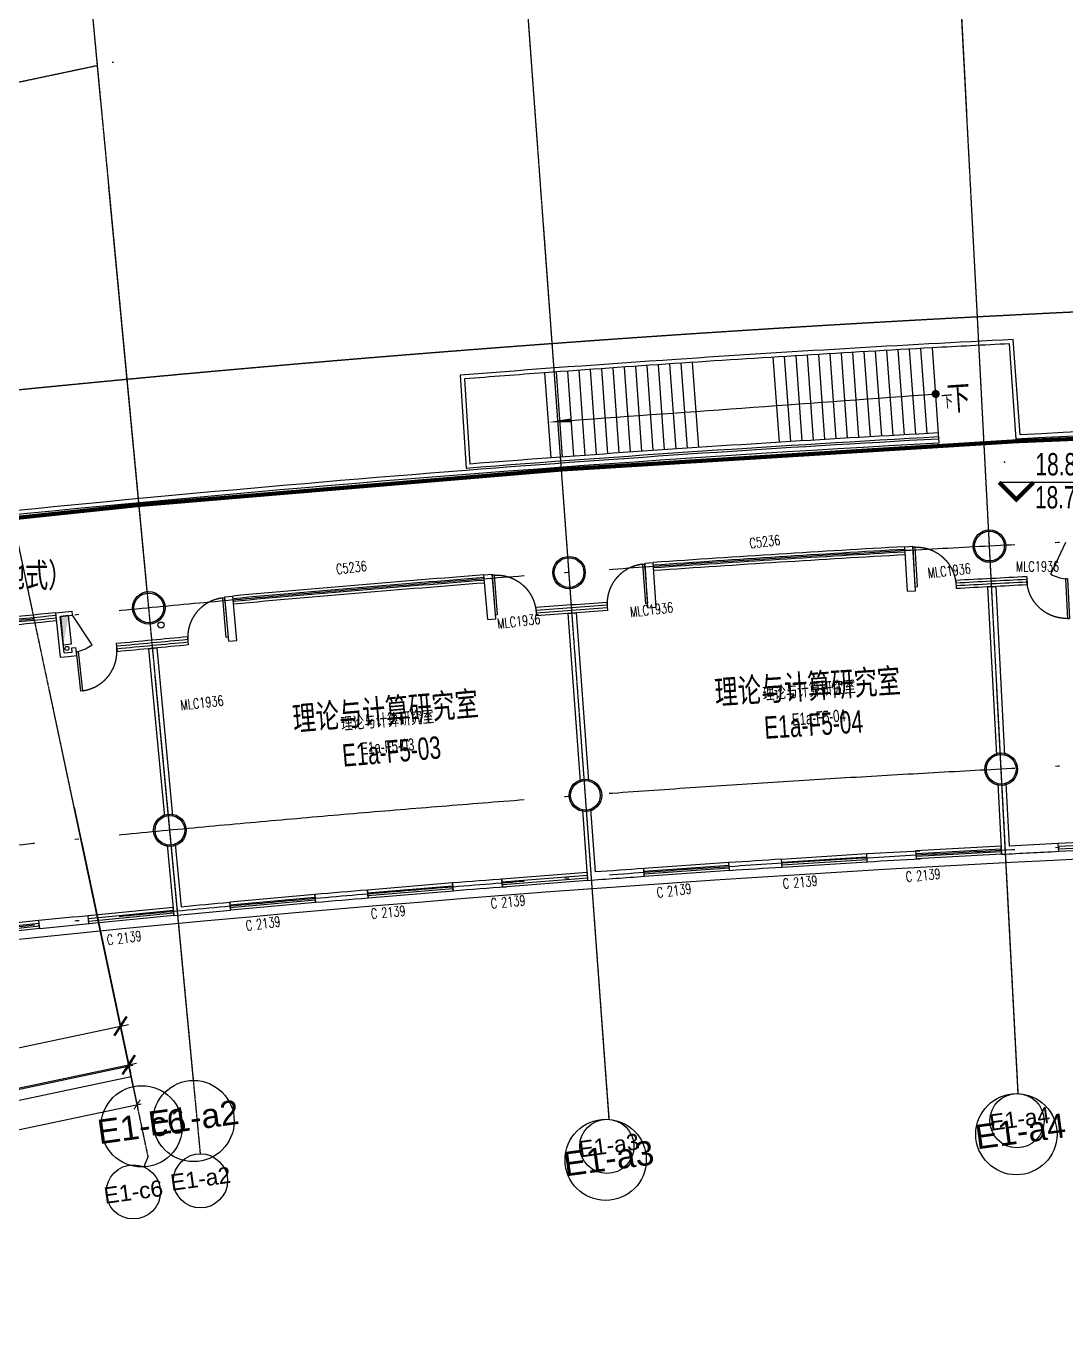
# Model space of a CAD drawing. Header units: millimetres. Extents: x -39175 to 150737, y -15023 to 140542.
# Drawn here: x 20145 to 45718, y -12568 to 19912 of the extents above; entities that cross this region are included whole.
import ezdxf
from ezdxf.enums import TextEntityAlignment as Align

# ---------------------------------------------------------------- set-up
doc = ezdxf.new("R2010")
doc.units = ezdxf.units.MM
doc.header["$LTSCALE"] = 10
for name, pattern in [('DASH', [0.35, 0.25, -0.1]), ('E-RG-1F$0$$0$DOTE', [2.42, 2, -0.2, 0.02, -0.2]), ('E1-RI-5F$0$DOT2', [0.125, 0, -0.125]), ('XRE2$0$HIDDEN', [0.375, 0.25, -0.125])]:
    doc.linetypes.add(name, pattern=pattern)
for name, color, linetype in [('A—墙体', 7, 'Continuous'), ('A—文字索引', 40, 'Continuous'), ('A—楼梯、电梯、栏杆', 50, 'Continuous'), ('A—轴线、尺寸', 1, 'Continuous'), ('A—门窗', 135, 'Continuous'), ('E1-RI-5F$0$A-FLOR-OTLN', 4, 'E1-RI-5F$0$DOT2'), ('E1-RI-5F$0$A-ROOF-DRAN', 175, 'Continuous'), ('E1-RI-5F$0$A-SYMB-DOOR', 13, 'Continuous'), ('E1-RI-5F$0$A-SYMB-DOOR1', 4, 'Continuous'), ('E1-RI-5F$0$AUDIT_D_131110141545-10', 7, 'Continuous'), ('I—平面—填充03(灰度)', 250, 'Continuous'), ('I—平面—文字', 40, 'Continuous'), ('I—平面—文字（放大1：100）', 40, 'XRE2$0$HIDDEN'), ('I—平面—标高', 40, 'Continuous'), ('I—平面—消防设施', 10, 'Continuous'), ('I—平面—门', 22, 'Continuous'), ('I—平顶—消防设施', 10, 'Continuous'), ('轴线100', 1, 'Continuous')]:
    doc.layers.add(name, color=color, linetype=linetype)
doc.styles.add('ARIAL', font='arial.ttf')
doc.styles.add('E1-RI-5F$0$$4$XD2008', font='SIMYOU.TTF', dxfattribs={"width": 0.7})
doc.styles.add('E1-RI-5F$0$ECADI-TXT', font='simplex.shx', dxfattribs={"bigfont": 'hztxt.shx'})
doc.styles.add('XD2008', font='SIMYOU.TTF', dxfattribs={"width": 0.7, "height": 600})
doc.dimstyles.new('200', dxfattribs={"dimscale": 200, "dimtxt": 2.5, "dimasz": 2, "dimexe": 1, "dimexo": 1, "dimgap": 0.8, "dimtad": 1, "dimdec": 0, "dimdsep": 46, "dimtxsty": 'ARIAL', "dimblk1": 'ARCHTICK', "dimblk2": 'ARCHTICK', "dimsah": 1, "dimcen": -0.9, "dimdle": 1, "dimclrd": 256, "dimclre": 256, "dimclrt": 40, "dimaunit": 1, "dimadec": 0, "dimazin": 0, "dimtfac": 0.35, "dimtdec": 0, "dimtix": 1, "dimtmove": 2, "dimatfit": 3, "dimldrblk": 'ARCHTICK', "dimfxl": 0, "dimtvp": 0.8, "dimtolj": 1, "dimtzin": 0, "dimarcsym": 0})
doc.dimstyles.new('副本 100', dxfattribs={"dimscale": 100, "dimtxt": 2.5, "dimasz": 2, "dimexe": 1, "dimexo": 1, "dimgap": 0.8, "dimtad": 1, "dimdec": 0, "dimdsep": 46, "dimtxsty": 'ARIAL', "dimblk1": 'ARCHTICK', "dimblk2": 'ARCHTICK', "dimsah": 1, "dimcen": -0.9, "dimdle": 1, "dimclrd": 256, "dimclre": 256, "dimclrt": 40, "dimaunit": 1, "dimadec": 0, "dimazin": 0, "dimtfac": 0.35, "dimtdec": 0, "dimtix": 1, "dimtmove": 2, "dimatfit": 3, "dimldrblk": 'ARCHTICK', "dimfxl": 0, "dimtvp": 0.8, "dimtolj": 1, "dimtzin": 0, "dimarcsym": 0})

# ---------------------------------------------------------------- blocks, each defined once
blk = doc.blocks.new('E-COLS-F5')
at = {"layer": 'I—平面—填充03(灰度)'}
h = blk.add_hatch(color=18, dxfattribs=at)
edge = h.paths.add_edge_path()
edge.add_arc((11752759, -6199829), 400, 0, 360)
edge = h.paths.add_edge_path(flags=17)
edge.add_arc((11752759, -6199829), 365, 0, 360)
h = blk.add_hatch(color=18, dxfattribs=at)
edge = h.paths.add_edge_path()
edge.add_arc((11742412, -6200480), 400, 0, 360)
edge = h.paths.add_edge_path(flags=17)
edge.add_arc((11742412, -6200480), 365, 0, 360)
h = blk.add_hatch(color=18, dxfattribs=at)
edge = h.paths.add_edge_path()
edge.add_arc((11732071, -6201349), 400, 0, 360)
edge = h.paths.add_edge_path(flags=17)
edge.add_arc((11732071, -6201349), 365, 0, 360)
h = blk.add_hatch(color=18, dxfattribs=at)
edge = h.paths.add_edge_path()
edge.add_arc((11753047, -6205321), 400, 0, 360)
edge = h.paths.add_edge_path(flags=17)
edge.add_arc((11753047, -6205321), 365, 0, 360)
h = blk.add_hatch(color=18, dxfattribs=at)
edge = h.paths.add_edge_path()
edge.add_arc((11742816, -6205965), 400, 0, 360)
edge = h.paths.add_edge_path(flags=17)
edge.add_arc((11742816, -6205965), 365, 0, 360)
h = blk.add_hatch(color=18, dxfattribs=at)
edge = h.paths.add_edge_path()
edge.add_arc((11732589, -6206825), 400, 0, 360)
edge = h.paths.add_edge_path(flags=17)
edge.add_arc((11732589, -6206825), 365, 0, 360)
at = {"layer": 'A—墙体'}
for centre, radius in [((11752759, -6199829), 400), ((11752759, -6199829), 365), ((11742412, -6200480), 400), ((11742412, -6200480), 365), ((11732071, -6201349), 400), ((11732071, -6201349), 365), ((11753047, -6205321), 400), ((11753047, -6205321), 365), ((11742816, -6205965), 400), ((11742816, -6205965), 365), ((11732589, -6206825), 400), ((11732589, -6206825), 365)]:
    blk.add_circle(centre, radius, dxfattribs=at)
blk = doc.blocks.new('E1-RI-5F$0$$TCHSYS$WIN2D')
for p, q in [((-0.5, 0.5), (0.5, 0.5)), ((-0.5, 0.5), (-0.5, -0.5)), ((0.5, 0.5), (0.5, -0.5)), ((0.5, 0.167), (-0.5, 0.167)), ((0.5, -0.167), (-0.5, -0.167)), ((-0.5, -0.5), (0.5, -0.5))]:
    blk.add_line(p, q)
blk = doc.blocks.new('E1-RI-5F$0$$DORLIB2D$00000001')
for p, q in [((0.45, 0.975), (0.5, 0.975)), ((0.45, 0), (0.45, 0.975)), ((0.5, 0), (0.5, 0.975)), ((0.5, 0), (0.45, 0))]:
    blk.add_line(p, q)
at = {"layer": 'I—平面—门', "color": 8, "linetype": 'DASH', "ltscale": 20}
blk.add_arc((0.475, 0), 0.975, 91.4693, 180, dxfattribs=at)
blk = doc.blocks.new('E1-RI-5F$0$ECADI-TAG-DOOR')
blk = doc.blocks.new('E1-RI-5F$0$$0$ECADI-TAG-HGHT_国标_')
at = {"color": 1}
blk.add_line((-2.12, 2.12), (11.77, 2.12), dxfattribs=at)
at = {"color": 1, "const_width": 0.5}
blk.add_lwpolyline([(-2.12, 2.12), (0, 0), (2.12, 2.12)], dxfattribs=at)
at = {"color": 1}
blk.add_point((-1.48, 4.6), dxfattribs=at)
at = {"style": 'E1-RI-5F$0$$4$XD2008', "width": 0.7}
blk.add_attdef('FL', text='', height=3, dxfattribs=at).set_placement((-2.69, 2.97), align=Align.RIGHT)
for tag, p in [('F.F.L.', (2.28, 2.97)), ('T.O.S.', (2.28, -1.1))]:
    blk.add_attdef(tag, p, '', height=3, dxfattribs=at)
blk = doc.blocks.new('E1-RI-5F$0$XFX-BX')
blk.add_lwpolyline([(0, 0), (0, 200), (700, 200), (700, 0)], close=True)
blk.add_solid([(0, 0), (0, 0), (700, 0), (700, 200)])
blk = doc.blocks.new('E1-RI-5F$0$ERDFG1')
at = {"layer": 'E1-RI-5F$0$A-ROOF-DRAN'}
blk.add_circle((29529, 10256), 75, dxfattribs=at)
blk = doc.blocks.new('_ArchTick')
at = {"color": 0, "linetype": 'ByBlock', "const_width": 0.15}
blk.add_lwpolyline([(-0.5, -0.5), (0.5, 0.5)], dxfattribs=at)
blk = doc.blocks.new('*D4690')
at = {"layer": 'A—轴线、尺寸', "linetype": 'ByBlock', "lineweight": -2}
for p, q in [((21360, 495), (22704, -5850)), ((-6248, -4287), (-4689, -11649)), ((-4927, -11495), (22858, -5613))]:
    blk.add_line(p, q, dxfattribs=at)
at = {"layer": 'Defpoints', "color": 0, "linetype": 'ByBlock'}
for p in [(21319, 690), (-6289, -4091), (22662, -5654)]:
    blk.add_point(p, dxfattribs=at)
at = {"layer": 'A—轴线、尺寸', "linetype": 'ByBlock', "lineweight": -2, "xscale": 400, "yscale": 400, "zscale": 400}
for p, rotation in [((22662, -5654), 11.95264845900382), ((-4731, -11453), 191.9526484590038)]:
    blk.add_blockref('_ArchTick', p, dxfattribs=dict(at, rotation=rotation))
at = {"layer": 'A—轴线、尺寸', "color": 40, "linetype": 'ByBlock', "insert": (8880, -8148), "char_height": 500, "attachment_point": 5, "rotation": 11.9526, "style": 'ARIAL'}
blk.add_mtext('\\A1;28000', dxfattribs=at)
blk = doc.blocks.new('*D4736')
at = {"layer": 'A—轴线、尺寸', "linetype": 'ByBlock', "lineweight": -2}
for p, q in [((21319, 690), (22502, -4898)), ((14406, -453), (15654, -6348)), ((15417, -6193), (22656, -4661))]:
    blk.add_line(p, q, dxfattribs=at)
at = {"layer": 'Defpoints', "color": 0, "linetype": 'ByBlock'}
for p in [(21278, 886), (14364, -257), (22460, -4702)]:
    blk.add_point(p, dxfattribs=at)
at = {"layer": 'A—轴线、尺寸', "linetype": 'ByBlock', "lineweight": -2, "xscale": 400, "yscale": 400, "zscale": 400}
for p, rotation in [((22460, -4702), 11.95264845900382), ((15612, -6152), 191.9526484590038)]:
    blk.add_blockref('_ArchTick', p, dxfattribs=dict(at, rotation=rotation))
at = {"layer": 'A—轴线、尺寸', "color": 40, "linetype": 'ByBlock', "insert": (18950, -5021), "char_height": 500, "attachment_point": 5, "rotation": 11.9526, "style": 'ARIAL'}
blk.add_mtext('\\A1;7000', dxfattribs=at)
blk = doc.blocks.new('*D4771')
at = {"layer": 'Defpoints', "color": 0}
for p in [(-233888, 2738), (-261496, -2044), (-232545, -3607)]:
    blk.add_point(p, dxfattribs=at)
at = {"layer": '轴线100', "lineweight": -2}
for p, q in [((-233867, 2640), (-232524, -3705)), ((-261476, -2142), (-259917, -9504)), ((-260036, -9427), (-232447, -3587))]:
    blk.add_line(p, q, dxfattribs=at)
at = {"layer": '轴线100', "lineweight": -2, "xscale": 200, "yscale": 200, "zscale": 200}
for p, rotation in [((-232545, -3607), 11.95264843837783), ((-259938, -9406), 191.9526484383778)]:
    blk.add_blockref('_ArchTick', p, dxfattribs=dict(at, rotation=rotation))
at = {"layer": '轴线100', "color": 40, "insert": (-246290, -6279), "char_height": 300, "attachment_point": 5, "rotation": 11.9526, "style": 'ARIAL'}
blk.add_mtext('\\A1;28000', dxfattribs=at)
blk = doc.blocks.new('*D4749')
at = {"layer": 'Defpoints', "color": 0}
for p in [(-233929, 2933), (-240843, 1790), (-232746, -2655)]:
    blk.add_point(p, dxfattribs=at)
at = {"layer": '轴线100', "lineweight": -2}
for p, q in [((-233909, 2835), (-232726, -2753)), ((-240822, 1692), (-239574, -4202)), ((-239693, -4125), (-232649, -2634))]:
    blk.add_line(p, q, dxfattribs=at)
at = {"layer": '轴线100', "lineweight": -2, "xscale": 200, "yscale": 200, "zscale": 200}
for p, rotation in [((-232746, -2655), 11.95264843837783), ((-239595, -4105), 191.9526484383778)]:
    blk.add_blockref('_ArchTick', p, dxfattribs=dict(at, rotation=rotation))
at = {"layer": '轴线100', "color": 40, "insert": (-236219, -3152), "char_height": 300, "attachment_point": 5, "rotation": 11.9526, "style": 'ARIAL'}
blk.add_mtext('\\A1;7000', dxfattribs=at)
blk = doc.blocks.new('A$C1C9D1350')
at = {"layer": '轴线100', "linetype": 'E-RG-1F$0$$0$DOTE'}
for p, q in [((-232275.6, -4879), (-253187.9, 93907)), ((-230985.3, -4818.9), (-233960.8, 26641.9)), ((-220926.2, -3973.7), (-223175, 26629.1)), ((-210861.7, -3340), (-212433.2, 26616.4)), ((-233519, 21970.9), (-272333.7, 13754.1))]:
    blk.add_line(p, q, dxfattribs=at)
at = {"layer": '轴线100', "linetype": 'ByBlock'}
blk.add_line((-232275.6, -4879), (-232383.2, -5141.1), dxfattribs=at)
for centre in [(-210891.1, -4005.3), (-220985, -4637.7), (-230985.6, -5485.6), (-232636.4, -5757.8)]:
    blk.add_circle(centre, 666.7, dxfattribs=at)
at = {"layer": '轴线100', "color": 40, "style": 'ARIAL'}
for s, p in [('E1-a4', (-210826.6, -3955.2)), ('E1-a3', (-220934.8, -4611.2)), ('E1-a2', (-230984.7, -5431.5)), ('E1-c6', (-232636.9, -5755))]:
    blk.add_text(s, height=400, rotation=7.78334, dxfattribs=at).set_placement(p, align=Align.MIDDLE_CENTER)
at = {"layer": '轴线100'}
for base, p1, p2, picture, middle in [((-232746.5, -2654.9), (-240842.5, 1790), (-233929.4, 2933.3), '*D4749', (-236218.9, -3151.7)), ((-232544.9, -3607.2), (-261496.3, -2044), (-233888, 2737.6), '*D4771', (-246289.6, -6278.6))]:
    dim = blk.add_linear_dim(base=base, p1=p1, p2=p2, angle=11.95265, dimstyle='副本 100', override={"dimtxt": 3}, dxfattribs=at)
    dim.commit()
    dim.dimension.update_dxf_attribs({"geometry": picture, "text_midpoint": middle})

msp = doc.modelspace()

# ---------------------------------------------------------------- linework, layer by layer
at = {"layer": 'A—墙体'}
for p, q in [((41758.7, 7101.8), (41958.3, 7113.1)), ((41827.4, 6003.9), (41758.7, 7101.8)), ((42027.1, 6015.2), (41958.3, 7113.1)), ((35371.4, 6698.4), (35570.9, 6712.2)), ((35440.1, 5600.5), (35371.4, 6698.4)), ((35639.6, 5614.3), (35570.9, 6712.2)), ((31404.6, 6406), (31604, 6421.5)), ((31499.8, 5310.1), (31404.6, 6406)), ((31699.2, 5325.6), (31604, 6421.5)), ((25027.2, 5868.8), (25226.4, 5886.8)), ((25122.3, 4772.9), (25027.2, 5868.8)), ((25321.5, 4790.9), (25226.4, 5886.8)), ((41827.4, 6003.9), (42027.1, 6015.2)), ((43797.6, 6111.6), (44015, 1968.4)), ((43997.4, 6122.1), (44214.7, 1978.9)), ((35440.1, 5600.5), (35639.6, 5614.3)), ((20868.9, 5473.8), (21267, 5513.1)), ((20983.7, 4379), (20868.9, 5473.8)), ((20978.9, 5384.1), (21276.8, 5413.5)), ((21072.7, 4489), (20978.9, 5384.1)), ((21278.4, 5413.7), (21268.6, 5513.2)), ((31499.8, 5310.1), (31699.2, 5325.6)), ((33472, 5459.4), (33776.1, 1321.4)), ((33671.5, 5474.1), (33975.6, 1336.4)), ((21261.3, 4608.1), (21360.8, 4617.9)), ((21271.7, 4508.7), (21261.3, 4608.1)), ((21381.7, 4419), (21360.8, 4617.9)), ((23152.2, 4590.1), (23543, 459.6)), ((23351.3, 4608.9), (23742.1, 478.4)), ((25122.3, 4772.9), (25321.5, 4790.9)), ((20983.7, 4379), (21182.7, 4398.2)), ((21072.7, 4489), (21271.7, 4508.7)), ((21182.6, 4399.4), (21381.7, 4419)), ((44051.8, 1267.3), (44143.3, -478.2)), ((44251.5, 1277.8), (44332.6, -268)), ((33827.6, 621.6), (33955.7, -1121.7)), ((34027, 635.9), (34140.5, -907.5)), ((23609.1, -239.4), (23773.7, -1979.3)), ((23808.2, -220.5), (23954, -1761.5)), ((45531, -206.9), (45541.5, -406.6)), ((38742.7, -795.4), (38729.8, -593)), ((42046.9, -586.1), (42035.6, -386.4)), ((35352, -1020.8), (35337.4, -821.3)), ((37447.1, -877), (37432.5, -677.5)), ((30647.2, -1376.8), (30628.3, -1177.7)), ((31862.7, -1283.3), (31847.2, -1083.9)), ((27258.9, -1661.3), (27240.1, -1462.5)), ((28552.5, -1552.8), (28535.3, -1350.8)), ((23773.7, -1979.5), (23754.9, -1780.4)), ((25166.3, -1847.7), (25148.4, -1648.5)), ((20471.5, -2304), (20448.5, -2105.3)), ((21684.2, -2181.7), (21664.9, -1987.1))]:
    msp.add_line(p, q, dxfattribs=at)
for points in [[(43797.6, 6111.6), (43997.4, 6122.1)], [(33472, 5459.4), (33671.5, 5474.1)], [(23152.2, 4590.1), (23351.3, 4608.9)]]:
    msp.add_lwpolyline(points, dxfattribs=at)
at = {"layer": 'A—墙体', "color": 18}
msp.add_lwpolyline([(-4670.1, -11740.5), (22722.9, -5941.6)], dxfattribs=at)
at = {"layer": 'A—墙体'}
for centre, radius, start, end in [((69737.7, -486690.4), 487085.4, 92.848603, 92.989759), ((69737.7, -486690.4), 487085.4, 93.649922, 93.802846), ((45932.3, -81780.2), 81476.5, 92.671142, 93.593221), ((45916.4, -81468.3), 80964.2, 92.66874, 93.594329), ((69737.7, -486690.4), 486885.4, 92.848539, 93.013289), ((69737.7, -486690.4), 487085.4, 94.049871, 94.191034), ((45357.3, -116148), 115542.1, 93.281878, 93.92561), ((37270.9, -80251.1), 79351.9, 93.846895, 94.801844), ((37249.1, -79947.5), 78847.6, 93.844378, 94.803), ((69737.7, -486690.4), 486885.4, 94.049815, 94.214565), ((69737.7, -486690.4), 487085.4, 94.852425, 95.005349), ((40686.1, -154012.3), 152941.5, 94.550349, 95.036646), ((-18613.7, 453746.8), 457693.1, 275.313827, 275.488943), ((-7823.8, 340260.6), 343495.3, 275.308187, 275.508303), ((28843.7, -81824.6), 80160.1, 95.066802, 96.011676), ((69677.1, -486090.9), 486282.8, 95.652188, 95.807549)]:
    msp.add_arc(centre, radius, start, end, dxfattribs=at)
at = {"layer": 'A—楼梯、电梯、栏杆'}
for p, q in [((44504.6, 9753), (44336.7, 12097.6)), ((44597.3, 9857.9), (44429.4, 12202.4)), ((38677.3, 9673), (38525.2, 11767.6)), ((38956.8, 9690.4), (38804.7, 11785)), ((39236.3, 9707.7), (39084.2, 11802.3)), ((39515.8, 9724.8), (39363.7, 11819.4)), ((39795.3, 9741.7), (39643.2, 11836.3)), ((40074.8, 9758.5), (39922.7, 11853.1)), ((40354.4, 9775.1), (40202.2, 11869.8)), ((40633.9, 9791.6), (40481.8, 11886.3)), ((40913.5, 9807.9), (40761.3, 11902.6)), ((41193, 9824), (41040.9, 11918.8)), ((41472.6, 9840), (41320.5, 11934.8)), ((41752.2, 9855.9), (41600.1, 11950.6)), ((42031.8, 9871.6), (41879.7, 11966.3)), ((42311.4, 9887.1), (42159.3, 11981.9)), ((42609.1, 9653), (42438.9, 11997.3)), ((32896.4, 11383.1), (33050.3, 9288.8)), ((33177.7, 11403.9), (33329.8, 9309.4)), ((33456.9, 11424.3), (33609, 9329.8)), ((33736.2, 11444.6), (33888.3, 9350.1)), ((34015.5, 11464.7), (34167.6, 9370.2)), ((34294.7, 11484.6), (34446.8, 9390.1)), ((34574, 11504.4), (34726.1, 9409.9)), ((34853.4, 11524), (35005.5, 9429.5)), ((35132.7, 11543.5), (35284.8, 9449)), ((35412, 11562.8), (35564.1, 9468.3)), ((35691.3, 11582), (35843.4, 9487.5)), ((35970.7, 11601), (36122.8, 9506.5)), ((36250.1, 11619.9), (36402.2, 9525.4)), ((36529.4, 11638.6), (36681.5, 9544.1)), ((30817.4, 11325.3), (30967.1, 9030)), ((30923.8, 11229.6), (31060.3, 9137.6))]:
    msp.add_line(p, q, dxfattribs=at)
at = {"layer": 'A—楼梯、电梯、栏杆', "extrusion": (7.74398e-26, 8.19673e-27, -1), "const_width": 100}
msp.add_lwpolyline([(-42523.7, 10912.3, -1), (-42519.7, 10812.4, -1)], format="xyb", close=True, dxfattribs=at)
at = {"layer": 'A—楼梯、电梯、栏杆'}
msp.add_lwpolyline([(32987.2, 10166, 0, 100, 0), (33545.4, 10210.5, 100, 100, 0)], format="xyseb", dxfattribs=at)
for centre, radius, start, end in [((69775.2, -487204.8), 500050, 92.90537, 93.857177), ((69775.2, -487204.8), 499950, 92.916595, 93.134391), ((69775.2, -487204.8), 500050, 93.857177, 94.468321), ((69775.2, -487204.8), 499950, 93.134368, 93.86477), ((69973.4, -489778.1), 502530.9, 94.231163, 94.456735), ((69775.2, -487204.8), 499950, 93.86477, 94.230398), ((-887228.9, 12752166.4), 12775181.6, 274.1331909, 274.17355479), ((69775.6, -487204.8), 497700, 90.946157, 92.899793), ((69775.6, -487204.8), 497600, 90.934831, 92.910788), ((69775.2, -487204.8), 497750, 93.129887, 94.471724), ((69775.6, -487204.8), 497700, 93.129828, 94.471842), ((69775.2, -487204.8), 497850, 93.130092, 94.025202), ((69775.6, -487204.8), 497700, 92.910788, 92.911308), ((69775.6, -487204.8), 497600, 93.129622, 97.738198), ((69775.2, -487204.8), 497850, 94.025202, 94.460066), ((69775.6, -487204.8), 497700, 94.471842, 97.739046)]:
    msp.add_arc(centre, radius, start, end, dxfattribs=at)
at = {"layer": 'A—轴线、尺寸', "linetype": 'E-RG-1F$0$$0$DOTE', "ltscale": 500}
for p, q in [((22775.6, -6191.3), (2226.1, 90881.4)), ((24258, -6039.4), (21453.2, 23616.3)), ((34487.9, -6999.2), (32239, 23603.5)), ((44552.3, -6365.5), (42980.9, 23590.8))]:
    msp.add_line(p, q, dxfattribs=at)
at = {"layer": 'A—轴线、尺寸', "linetype": 'E-RG-1F$0$$0$DOTE'}
msp.add_line((22286.3, 19028.1), (22252, 19020.9), dxfattribs=at)
at = {"layer": 'A—轴线、尺寸', "linetype": 'ByBlock'}
for centre in [(22982.8, -7169.6), (24257.4, -7039.4), (44508.2, -7363.6), (34399.7, -7995.3)]:
    msp.add_circle(centre, 1000, dxfattribs=at)
at = {"layer": 'A—轴线、尺寸', "linetype": 'E-RG-1F$0$$0$DOTE', "ltscale": 500}
for radius, start, end in [(495000, 90.129603, 97.787362), (489500, 90.131059, 97.78881), (487500, 90.131059, 98.027565)]:
    msp.add_arc((69775.6, -487204.4), radius, start, end, dxfattribs=at)
at = {"layer": 'A—门窗'}
for p, q in [((43013.2, 6270), (43024.1, 6070.3)), ((44760.9, 6361.7), (44771, 6161.9)), ((32679.2, 5600.9), (32694.2, 5401.5)), ((34429.9, 5729.6), (34444.2, 5530.1)), ((24109, 4880.7), (24127.5, 4681.6)), ((22356.3, 4714.9), (22375.5, 4515.8))]:
    msp.add_line(p, q, dxfattribs=at)
msp.add_lwpolyline([(606.3, -4314.7), (734.8, -4921.5, -0.0343521), (67351.1, -10.8), (67609, 2894.8), (67409.5, 2912.4)], format="xyb", dxfattribs=at)
for radius, start, end in [(495100, 93.244014, 93.961518), (495033.3, 93.243968, 93.961569), (494966.7, 93.243923, 93.96162), (494900, 93.243878, 93.961671), (495100, 94.444968, 95.162475), (495033.3, 94.444899, 95.162502), (494966.7, 94.444829, 95.162529), (494900, 94.444759, 95.162556), (494200, 93.002806, 93.104252), (494133.3, 93.002806, 93.104252), (494066.7, 93.002806, 93.104252), (494200, 92.901359, 93.002806), (494133.3, 92.901359, 93.002806), (494066.7, 92.901359, 93.002806), (494000, 93.002806, 93.104252), (494000, 92.901359, 93.002806), (494200, 94.20281, 94.304879), (494133.3, 94.20281, 94.304879), (494066.7, 94.20281, 94.304879), (494200, 94.101357, 94.20281), (494133.3, 94.101357, 94.20281), (494066.7, 94.101357, 94.20281), (494000, 94.101357, 94.20281), (495100, 95.669003, 96.363361), (495033.3, 95.668961, 96.363413), (494966.7, 95.668918, 96.363464), (494900, 95.668876, 96.363515), (494000, 94.20281, 94.304879), (494200, 95.301987, 95.403999), (494200, 95.403999, 95.506097), (494133.3, 95.403999, 95.506097), (494066.7, 95.403999, 95.506097), (494000, 95.403999, 95.506097), (494133.3, 95.301987, 95.403999), (494066.7, 95.301987, 95.403999), (494000, 95.301987, 95.403999)]:
    msp.add_arc((69775.6, -487204.8), radius, start, end, dxfattribs=at)
at = {"layer": 'E1-RI-5F$0$A-FLOR-OTLN', "linetype": 'ByBlock'}
msp.add_arc((69775.6, -487204.8), 497600, 92.910788, 92.91107, dxfattribs=at)
at = {"layer": 'I—平面—消防设施'}
msp.add_circle((21142.8, 4598.3), 50, dxfattribs=at)
at = {"layer": 'I—平面—门'}
for p, q in [((45355.7, 6424.3), (45725.5, 7211.9)), ((21761.8, 4685.3), (21278.4, 5413.7))]:
    msp.add_line(p, q, dxfattribs=at)
at = {"layer": 'I—平面—门', "color": 8, "linetype": 'DASH'}
for start, end in [(90.642859, 92.910788), (92.910788, 97.761637)]:
    msp.add_arc((69775.6, -487204.8), 500650, start, end, dxfattribs=at)
at = {"layer": 'I—平面—门'}
for centre, start, end in [((45835.9, 7301.5), 241.30121, 263.04249), ((21170.7, 5491.9), 284.49209, 306.23338)]:
    msp.add_arc(centre, 1000, start, end, dxfattribs=at)
at = {"layer": 'I—平顶—消防设施', "linetype": 'DASH', "const_width": 100}
msp.add_lwpolyline([(2777.1, 5807.2), (12544.4, 7037.2), (22918, 8128.4), (33312.1, 9001.8), (44509.8, 9697.8), (54123, 10093.5), (61954.3, 10276.4), (61954.3, 26218.1)], dxfattribs=at)

# ---------------------------------------------------------------- block references
at = {"layer": 'A—墙体'}
msp.add_blockref('E-COLS-F5', (-11708913.6, 6206944.1), dxfattribs=at)
at = {"layer": 'A—门窗', "yscale": 200}
for p, xscale, zscale, rotation in [((43089.6, -426.8), 2100.000000000367, 2100, 183.2459535793593), ((46584.6, -256.3), -2099.999999999995, 2100, 2.757090742495993), ((39784.3, -629.6), 2100.000000000948, 2100.000000000019, 183.6021592862903), ((32901.8, -1102.2), -2100.00000000048, 2100, 4.4475253001682), ((36391.7, -846.9), 2099.999999999845, 2100.000000000018, 183.9583649932276), ((29590.4, -1365.3), -2099.999999999666, 2100, 4.804027329703517), ((26203.1, -1653.6), -2099.99999999983, 2100, 5.160529359211576), ((22719.7, -1983.3), 2100.00000000021, 2100, 185.6499905095841), ((19414.5, -2313), 2099.999999999942, 2100, 186.0064970598969)]:
    msp.add_blockref('E1-RI-5F$0$$TCHSYS$WIN2D', p, dxfattribs=dict(at, xscale=xscale, zscale=zscale, rotation=rotation))
at = {"layer": 'E1-RI-5F$0$A-SYMB-DOOR'}
ref = msp.add_blockref('E1-RI-5F$0$ECADI-TAG-DOOR', (42256.2, -1839.3), dxfattribs=dict(at, xscale=100.0000000030866, yscale=100.0000000018626, zscale=100.0000000022703, rotation=5.696382829589028))
ref.add_attrib('门窗主编号1', 'C', dxfattribs={"height": 250, "rotation": 5.69638, "style": 'E1-RI-5F$0$ECADI-TXT', "width": 0.7}).set_placement((41955.1, -1137.3), align=Align.RIGHT)
ref.add_attrib('门窗主编号2', '2139', (42053.9, -1131.7, 333.3), dxfattribs={"height": 250, "rotation": 5.69638, "style": 'E1-RI-5F$0$ECADI-TXT', "width": 0.7})
ref = msp.add_blockref('E1-RI-5F$0$ECADI-TAG-DOOR', (36155.4, -2214.2), dxfattribs=dict(at, xscale=100.0000000026029, yscale=100.0000000018626, zscale=100.0000000022703, rotation=7.696382829438973))
ref.add_attrib('门窗主编号1', 'C', dxfattribs={"height": 250, "rotation": 7.69638, "style": 'E1-RI-5F$0$ECADI-TXT', "width": 0.7}).set_placement((35829.9, -1523.1), align=Align.RIGHT)
ref.add_attrib('门窗主编号2', '2139', (35928.5, -1514.1, 333.3), dxfattribs={"height": 250, "rotation": 7.69638, "style": 'E1-RI-5F$0$ECADI-TXT', "width": 0.7})
ref = msp.add_blockref('E1-RI-5F$0$ECADI-TAG-DOOR', (39229.2, -2009.5, -333.3), dxfattribs=dict(at, xscale=100.0000000030866, yscale=100.0000000018626, zscale=100.0000000022703, rotation=5.696382829589028))
ref.add_attrib('门窗主编号1', 'C', dxfattribs={"height": 250, "rotation": 5.69638, "style": 'E1-RI-5F$0$ECADI-TXT', "width": 0.7}).set_placement((38928.1, -1307.5, -333.3), align=Align.RIGHT)
ref.add_attrib('门窗主编号2', '2139', (39026.9, -1301.9), dxfattribs={"height": 250, "rotation": 5.69638, "style": 'E1-RI-5F$0$ECADI-TXT', "width": 0.7})
ref = msp.add_blockref('E1-RI-5F$0$ECADI-TAG-DOOR', (32042.8, -2495.3), dxfattribs=dict(at, xscale=100.0000000030866, yscale=100.0000000018626, zscale=100.0000000022703, rotation=5.696382829589028))
ref.add_attrib('门窗主编号1', 'C', dxfattribs={"height": 250, "rotation": 5.69638, "style": 'E1-RI-5F$0$ECADI-TXT', "width": 0.7}).set_placement((31741.7, -1793.3), align=Align.RIGHT)
ref.add_attrib('门窗主编号2', '2139', (31840.6, -1787.7, 333.3), dxfattribs={"height": 250, "rotation": 5.69638, "style": 'E1-RI-5F$0$ECADI-TXT', "width": 0.7})
ref = msp.add_blockref('E1-RI-5F$0$ECADI-TAG-DOOR', (29092.3, -2749.8), dxfattribs=dict(at, xscale=100.0000000030866, yscale=100.0000000018626, zscale=100.0000000022703, rotation=5.696382829589028))
ref.add_attrib('门窗主编号1', 'C', dxfattribs={"height": 250, "rotation": 5.69638, "style": 'E1-RI-5F$0$ECADI-TXT', "width": 0.7}).set_placement((28791.1, -2047.8), align=Align.RIGHT)
ref.add_attrib('门窗主编号2', '2139', (28890, -2042.1, 333.3), dxfattribs={"height": 250, "rotation": 5.69638, "style": 'E1-RI-5F$0$ECADI-TXT', "width": 0.7})
ref = msp.add_blockref('E1-RI-5F$0$ECADI-TAG-DOOR', (26042.9, -3024.5), dxfattribs=dict(at, xscale=100.0000000026029, yscale=100.0000000018626, zscale=100.0000000022703, rotation=7.696382829438973))
ref.add_attrib('门窗主编号1', 'C', dxfattribs={"height": 250, "rotation": 7.69638, "style": 'E1-RI-5F$0$ECADI-TXT', "width": 0.7}).set_placement((25717.4, -2333.4), align=Align.RIGHT)
ref.add_attrib('门窗主编号2', '2139', (25816, -2324.3, 333.3), dxfattribs={"height": 250, "rotation": 7.69638, "style": 'E1-RI-5F$0$ECADI-TXT', "width": 0.7})
ref = msp.add_blockref('E1-RI-5F$0$ECADI-TAG-DOOR', (22623.8, -3379.6), dxfattribs=dict(at, xscale=100.0000000026029, yscale=100.0000000018626, zscale=100.0000000022703, rotation=7.696382829438973))
ref.add_attrib('门窗主编号1', 'C', dxfattribs={"height": 250, "rotation": 7.69638, "style": 'E1-RI-5F$0$ECADI-TXT', "width": 0.7}).set_placement((22298.4, -2688.5), align=Align.RIGHT)
ref.add_attrib('门窗主编号2', '2139', (22397, -2679.5, 333.3), dxfattribs={"height": 250, "rotation": 7.69638, "style": 'E1-RI-5F$0$ECADI-TXT', "width": 0.7})
at = {"layer": 'E1-RI-5F$0$A-SYMB-DOOR1'}
ref = msp.add_blockref('E1-RI-5F$0$ECADI-TAG-DOOR', (39019.2, 6448.4), dxfattribs=dict(at, xscale=100.0000000019059, yscale=100.0000000018626, zscale=100.0000000022703, rotation=6.543582241007295))
ref.add_attrib('门窗主编号1', 'C5236', dxfattribs={"layer": 'E1-RI-5F$0$A-SYMB-DOOR', "height": 250, "rotation": 6.54358, "style": 'E1-RI-5F$0$ECADI-TXT', "width": 0.7}).set_placement((38707.7, 7145.9), align=Align.RIGHT)
ref = msp.add_blockref('E1-RI-5F$0$ECADI-TAG-DOOR', (28845.7, 5809.4), dxfattribs=dict(at, xscale=100.0000000019059, yscale=100.0000000018626, zscale=100.0000000022703, rotation=6.543582241007295))
ref.add_attrib('门窗主编号1', 'C5236', dxfattribs={"layer": 'E1-RI-5F$0$A-SYMB-DOOR', "height": 250, "rotation": 6.54358, "style": 'E1-RI-5F$0$ECADI-TXT', "width": 0.7}).set_placement((28534.2, 6506.9), align=Align.RIGHT)
ref = msp.add_blockref('E1-RI-5F$0$ECADI-TAG-DOOR', (43708.9, 5749.8), dxfattribs=dict(at, xscale=100.0000000019059, yscale=100.0000000018626, zscale=100.0000000022703, rotation=6.543582241007295))
ref.add_attrib('门窗主编号1', 'MLC1936', dxfattribs={"layer": 'E1-RI-5F$0$A-SYMB-DOOR', "height": 250, "rotation": 6.54358, "style": 'E1-RI-5F$0$ECADI-TXT', "width": 0.7}).set_placement((43397.4, 6447.3), align=Align.RIGHT)
ref = msp.add_blockref('E1-RI-5F$0$ECADI-TAG-DOOR', (45792.7, 5764.3), dxfattribs=dict(at, xscale=100.0000000027859, yscale=100.0000000018626, zscale=100.0000000022702, rotation=0.2116002356098558))
ref.add_attrib('门窗主编号1', 'MLC1936', dxfattribs={"layer": 'E1-RI-5F$0$A-SYMB-DOOR', "height": 250, "rotation": 0.2116, "style": 'E1-RI-5F$0$ECADI-TXT', "width": 0.7}).set_placement((45560, 6491.8), align=Align.RIGHT)
ref = msp.add_blockref('E1-RI-5F$0$ECADI-TAG-DOOR', (36384.5, 4790), dxfattribs=dict(at, xscale=100.0000000019059, yscale=100.0000000018626, zscale=100.0000000022703, rotation=6.543582241007295))
ref.add_attrib('门窗主编号1', 'MLC1936', dxfattribs={"layer": 'E1-RI-5F$0$A-SYMB-DOOR', "height": 250, "rotation": 6.54358, "style": 'E1-RI-5F$0$ECADI-TXT', "width": 0.7}).set_placement((36073, 5487.5), align=Align.RIGHT)
ref = msp.add_blockref('E1-RI-5F$0$ECADI-TAG-DOOR', (33115.4, 4504.3), dxfattribs=dict(at, xscale=100.0000000019059, yscale=100.0000000018626, zscale=100.0000000022703, rotation=6.543582241007295))
ref.add_attrib('门窗主编号1', 'MLC1936', dxfattribs={"layer": 'E1-RI-5F$0$A-SYMB-DOOR', "height": 250, "rotation": 6.54358, "style": 'E1-RI-5F$0$ECADI-TXT', "width": 0.7}).set_placement((32803.9, 5201.8), align=Align.RIGHT)
ref = msp.add_blockref('E1-RI-5F$0$ECADI-TAG-DOOR', (25320.5, 2498.5), dxfattribs=dict(at, xscale=100.0000000019059, yscale=100.0000000018626, zscale=100.0000000022703, rotation=6.543582241007295))
ref.add_attrib('门窗主编号1', 'MLC1936', dxfattribs={"layer": 'E1-RI-5F$0$A-SYMB-DOOR', "height": 250, "rotation": 6.54358, "style": 'E1-RI-5F$0$ECADI-TXT', "width": 0.7}).set_placement((25009, 3195.9), align=Align.RIGHT)
at = {"layer": 'E1-RI-5F$0$AUDIT_D_131110141545-10'}
msp.add_blockref('E1-RI-5F$0$ERDFG1', (-6071.9, -5085.5), dxfattribs=at)
at = {"layer": 'I—平面—标高'}
ref = msp.add_blockref('E1-RI-5F$0$$0$ECADI-TAG-HGHT_国标_', (44506.7, 8263.8), dxfattribs=dict(at, xscale=200, yscale=200, zscale=199.9999999997809))
ref.add_attrib('F.F.L.', '18.800', (44976.6, 8857.2), dxfattribs={"layer": '0', "height": 550, "style": 'E1-RI-5F$0$$4$XD2008', "width": 0.7})
ref.add_attrib('T.O.S.', '18.750', (44963.4, 8042.9), dxfattribs={"layer": '0', "height": 550, "style": 'E1-RI-5F$0$$4$XD2008', "width": 0.7})
at = {"layer": 'I—平面—消防设施', "xscale": -1, "rotation": 275.6428037755432}
msp.add_blockref('E1-RI-5F$0$XFX-BX', (21051.9, 4687.4), dxfattribs=at)
at = {"layer": 'I—平面—门', "yscale": 1000}
for p, xscale, zscale, rotation in [((42519.4, 6142.6), -999.9999999996593, 1000, 3.162231531818289), ((34935.8, 5665.1), 1000.000000000071, -1000, 4.043377538611331), ((32188.1, 5463.1), -1000.000000000566, 1000, 4.362858624102337), ((45265.4, 6285.6), -1000.000000000348, -1000, 182.9593388362607), ((24616.1, 4826.9), 999.9999999997998, -1000, 5.244007502537579), ((21868.5, 4570.6), 999.9999999997264, 1000, 185.9825230233724)]:
    msp.add_blockref('E1-RI-5F$0$$DORLIB2D$00000001', p, dxfattribs=dict(at, xscale=xscale, zscale=zscale, rotation=rotation))
at = {"layer": '轴线100'}
msp.add_blockref('A$C1C9D1350', (255414.1, -3026), dxfattribs=at)

# ---------------------------------------------------------------- texts
at = {"layer": 'A—文字索引', "style": 'ARIAL'}
for s, p in [('E1-c6', (22981.9, -7165.4)), ('E1-a2', (24258.8, -6958.2)), ('E1-a4', (44605.1, -7288.4)), ('E1-a3', (34474.9, -7955.6))]:
    msp.add_text(s, height=600, rotation=7.78334, dxfattribs=at).set_placement(p, align=Align.MIDDLE_CENTER)
at = {"layer": 'I—平面—文字', "linetype": 'ByBlock', "style": 'XD2008', "width": 0.7}
for s, height, rotation, p in [('下', 600, 3.79092, (42821.6, 10445.8, 0)), (' 挡烟垂壁（消防联动落地式）', 600, 360, (13650.7, 6100.4)), ('理论与计算研究室', 600, 3.79092, (37099.9, 3212.8, 0)), ('理论与计算研究室', 600, 4.89647, (26720.9, 2563.2, 0)), ('E1a-F5-04', 550, 3.79092, (38320.8, 2369.4)), ('E1a-F5-03', 550, 4.89647, (27942.7, 1684.2))]:
    msp.add_text(s, height=height, rotation=rotation, dxfattribs=at).set_placement(p)
at = {"layer": 'I—平面—文字（放大1：100）', "linetype": 'ByBlock', "style": 'XD2008', "width": 0.7}
for s, p in [('下', (42677.9, 10521.4, 0)), ('理论与计算研究室', (38274.2, 3331, 0)), ('理论与计算研究室', (27897.8, 2589.3, 0)), ('E1a-F5-04', (38997.5, 2692.3)), ('E1a-F5-03', (28379.8, 1976.4))]:
    msp.add_text(s, height=300, rotation=4.89647, dxfattribs=at).set_placement(p)

# ---------------------------------------------------------------- dimensions: what is measured, and where the dimension line sits
at = {"layer": 'A—轴线、尺寸', "linetype": 'ByBlock'}
for base, p1, p2, picture, middle in [((22662.1, -5654.5), (-6289.4, -4091.2), (21318.9, 690.4), '*D4690', (8879.6, -8147.6)), ((22460.5, -4702.2), (14364.4, -257.3), (21277.5, 886), '*D4736', (18950.4, -5020.8))]:
    dim = msp.add_linear_dim(base=base, p1=p1, p2=p2, angle=11.95265, dimstyle='200', dxfattribs=at)
    dim.commit()
    dim.dimension.update_dxf_attribs({"geometry": picture, "text_midpoint": middle})

doc.saveas('drawing.dxf')
